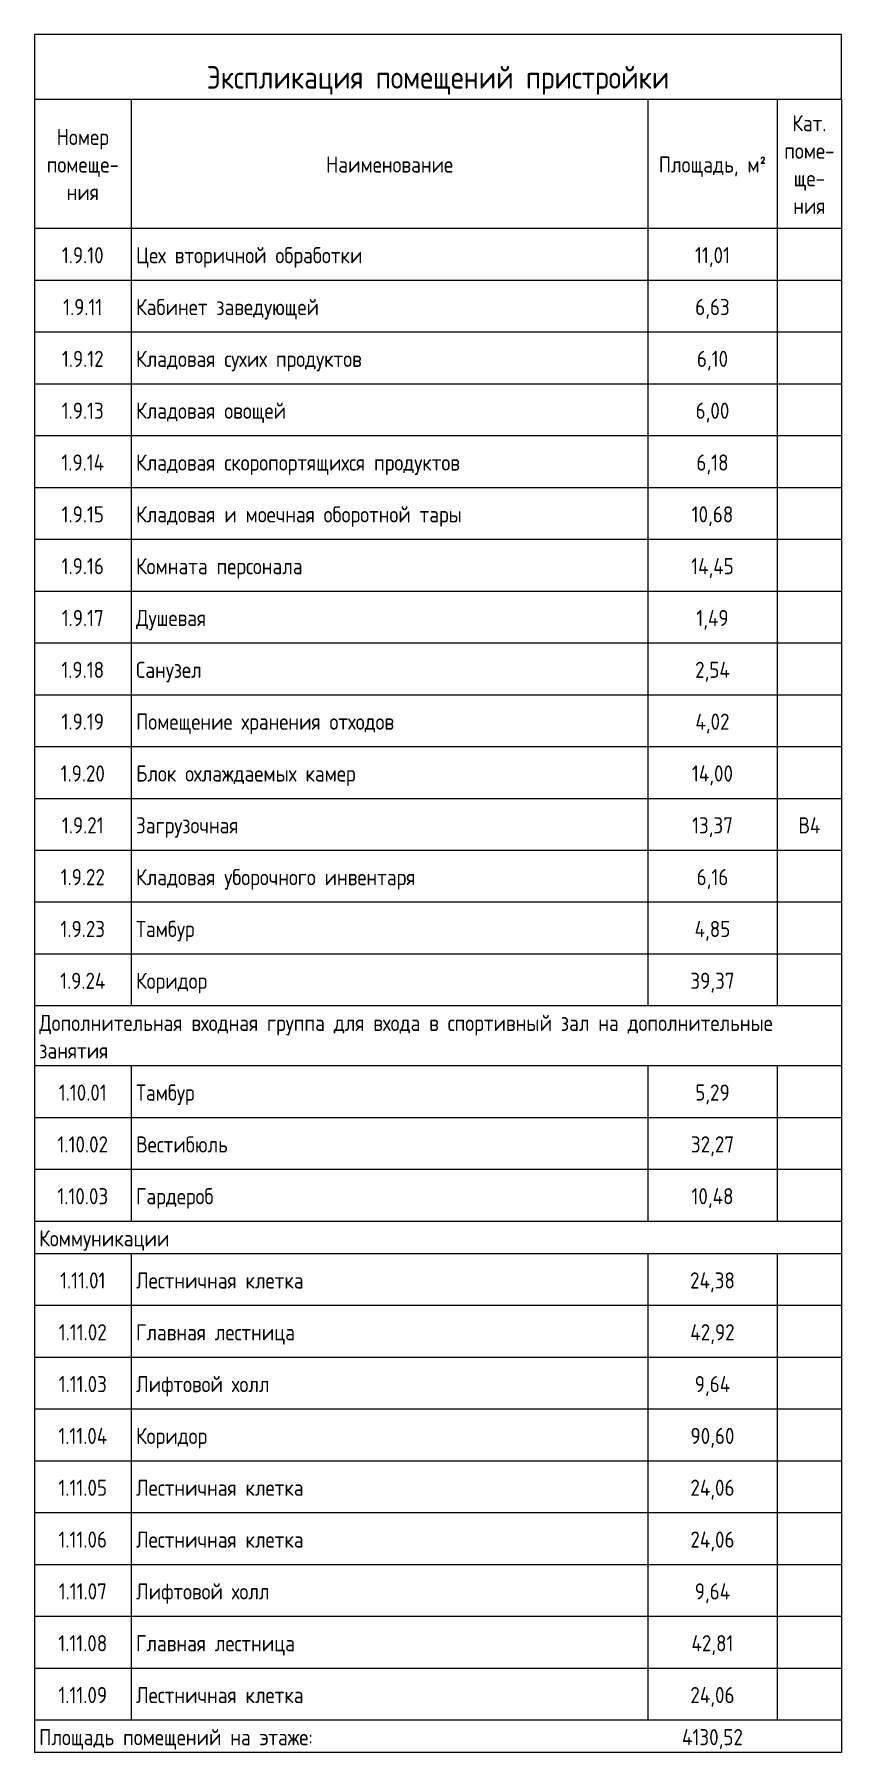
# Model space of a CAD drawing. Header units: millimetres. Extents: x -500089 to 1469082, y -290736 to 166440.
# Drawn here: x 1420580 to 1433080, y -61436 to -34852 of the extents above; entities that cross this region are included whole.
import ezdxf

# ---------------------------------------------------------------- set-up
doc = ezdxf.new("R2010")
doc.units = ezdxf.units.MM
doc.layers.add('Графика', color=7, linetype='Continuous', lineweight=0)
doc.layers.add('Линии', color=7, linetype='Continuous', lineweight=0)
doc.styles.add('GOST Common_7', font='', dxfattribs={"width": 0.9, "height": 3.5})
doc.styles.add('GOST Common_8', font='', dxfattribs={"width": 0.9, "height": 2.5})
doc.styles.get('GOST Common_7').set_extended_font_data('GOST Common')
doc.styles.get('GOST Common_8').set_extended_font_data('GOST Common')

msp = doc.modelspace()

# ---------------------------------------------------------------- linework, layer by layer
at = {"layer": 'Линии'}
for p, q in [((1420580.018, -34851.792), (1420580.018, -35851.792)), ((1433080.421, -34851.792), (1420580.018, -34851.792)), ((1433080.421, -35851.792), (1433080.421, -34851.792)), ((1420580.018, -35851.792), (1420580.018, -61435.694)), ((1420580.018, -35851.792), (1433080.421, -35851.792)), ((1422080.018, -35851.792), (1422080.018, -37856.394)), ((1430080.018, -35851.792), (1430080.018, -37856.394)), ((1432080.018, -35851.792), (1432080.018, -37856.394)), ((1433080.018, -35851.792), (1433080.018, -37856.394)), ((1433080.421, -35851.792), (1433080.421, -61435.694)), ((1422080.018, -37856.394), (1420580.018, -37856.394)), ((1430080.018, -37856.394), (1422080.018, -37856.394)), ((1422080.018, -37856.394), (1422080.018, -38658.235)), ((1432080.018, -37856.394), (1430080.018, -37856.394)), ((1430080.018, -37856.394), (1430080.018, -38658.235)), ((1433080.018, -37856.394), (1432080.018, -37856.394)), ((1432080.018, -37856.394), (1432080.018, -38658.235)), ((1433080.018, -37856.394), (1433080.018, -38658.235)), ((1422080.018, -38658.235), (1420580.018, -38658.235)), ((1430080.018, -38658.235), (1422080.018, -38658.235)), ((1422080.018, -38658.235), (1422080.018, -39460.075)), ((1432080.018, -38658.235), (1430080.018, -38658.235)), ((1430080.018, -38658.235), (1430080.018, -39460.075)), ((1433080.018, -38658.235), (1432080.018, -38658.235)), ((1432080.018, -38658.235), (1432080.018, -39460.075)), ((1433080.018, -38658.235), (1433080.018, -39460.075)), ((1422080.018, -39460.075), (1420580.018, -39460.075)), ((1430080.018, -39460.075), (1422080.018, -39460.075)), ((1422080.018, -39460.075), (1422080.018, -40261.916)), ((1432080.018, -39460.075), (1430080.018, -39460.075)), ((1430080.018, -39460.075), (1430080.018, -40261.916)), ((1433080.018, -39460.075), (1432080.018, -39460.075)), ((1432080.018, -39460.075), (1432080.018, -40261.916)), ((1433080.018, -39460.075), (1433080.018, -40261.916)), ((1422080.018, -40261.916), (1420580.018, -40261.916)), ((1430080.018, -40261.916), (1422080.018, -40261.916)), ((1422080.018, -40261.916), (1422080.018, -41063.757)), ((1432080.018, -40261.916), (1430080.018, -40261.916)), ((1430080.018, -40261.916), (1430080.018, -41063.757)), ((1433080.018, -40261.916), (1432080.018, -40261.916)), ((1432080.018, -40261.916), (1432080.018, -41063.757)), ((1433080.018, -40261.916), (1433080.018, -41063.757)), ((1422080.018, -41063.757), (1420580.018, -41063.757)), ((1430080.018, -41063.757), (1422080.018, -41063.757)), ((1422080.018, -41063.757), (1422080.018, -41865.597)), ((1432080.018, -41063.757), (1430080.018, -41063.757)), ((1430080.018, -41063.757), (1430080.018, -41865.597)), ((1433080.018, -41063.757), (1432080.018, -41063.757)), ((1432080.018, -41063.757), (1432080.018, -41865.597)), ((1433080.018, -41063.757), (1433080.018, -41865.597)), ((1422080.018, -41865.597), (1420580.018, -41865.597)), ((1430080.018, -41865.597), (1422080.018, -41865.597)), ((1422080.018, -41865.597), (1422080.018, -42667.438)), ((1432080.018, -41865.597), (1430080.018, -41865.597)), ((1430080.018, -41865.597), (1430080.018, -42667.438)), ((1433080.018, -41865.597), (1432080.018, -41865.597)), ((1432080.018, -41865.597), (1432080.018, -42667.438)), ((1433080.018, -41865.597), (1433080.018, -42667.438)), ((1422080.018, -42667.438), (1420580.018, -42667.438)), ((1430080.018, -42667.438), (1422080.018, -42667.438)), ((1422080.018, -42667.438), (1422080.018, -43469.279)), ((1432080.018, -42667.438), (1430080.018, -42667.438)), ((1430080.018, -42667.438), (1430080.018, -43469.279)), ((1433080.018, -42667.438), (1432080.018, -42667.438)), ((1432080.018, -42667.438), (1432080.018, -43469.279)), ((1433080.018, -42667.438), (1433080.018, -43469.279)), ((1422080.018, -43469.279), (1420580.018, -43469.279)), ((1430080.018, -43469.279), (1422080.018, -43469.279)), ((1422080.018, -43469.279), (1422080.018, -44271.119)), ((1432080.018, -43469.279), (1430080.018, -43469.279)), ((1430080.018, -43469.279), (1430080.018, -44271.119)), ((1433080.018, -43469.279), (1432080.018, -43469.279)), ((1432080.018, -43469.279), (1432080.018, -44271.119)), ((1433080.018, -43469.279), (1433080.018, -44271.119)), ((1422080.018, -44271.119), (1420580.018, -44271.119)), ((1430080.018, -44271.119), (1422080.018, -44271.119)), ((1422080.018, -44271.119), (1422080.018, -45072.96)), ((1432080.018, -44271.119), (1430080.018, -44271.119)), ((1430080.018, -44271.119), (1430080.018, -45072.96)), ((1433080.018, -44271.119), (1432080.018, -44271.119)), ((1432080.018, -44271.119), (1432080.018, -45072.96)), ((1433080.018, -44271.119), (1433080.018, -45072.96)), ((1422080.018, -45072.96), (1420580.018, -45072.96)), ((1430080.018, -45072.96), (1422080.018, -45072.96)), ((1422080.018, -45072.96), (1422080.018, -45874.801)), ((1432080.018, -45072.96), (1430080.018, -45072.96)), ((1430080.018, -45072.96), (1430080.018, -45874.801)), ((1433080.018, -45072.96), (1432080.018, -45072.96)), ((1432080.018, -45072.96), (1432080.018, -45874.801)), ((1433080.018, -45072.96), (1433080.018, -45874.801)), ((1422080.018, -45874.801), (1420580.018, -45874.801)), ((1430080.018, -45874.801), (1422080.018, -45874.801)), ((1422080.018, -45874.801), (1422080.018, -46676.642)), ((1432080.018, -45874.801), (1430080.018, -45874.801)), ((1430080.018, -45874.801), (1430080.018, -46676.642)), ((1433080.018, -45874.801), (1432080.018, -45874.801)), ((1432080.018, -45874.801), (1432080.018, -46676.642)), ((1433080.018, -45874.801), (1433080.018, -46676.642)), ((1422080.018, -46676.642), (1420580.018, -46676.642)), ((1430080.018, -46676.642), (1422080.018, -46676.642)), ((1422080.018, -46676.642), (1422080.018, -47478.482)), ((1432080.018, -46676.642), (1430080.018, -46676.642)), ((1430080.018, -46676.642), (1430080.018, -47478.482)), ((1433080.018, -46676.642), (1432080.018, -46676.642)), ((1432080.018, -46676.642), (1432080.018, -47478.482)), ((1433080.018, -46676.642), (1433080.018, -47478.482)), ((1422080.018, -47478.482), (1420580.018, -47478.482)), ((1430080.018, -47478.482), (1422080.018, -47478.482)), ((1422080.018, -47478.482), (1422080.018, -48280.323)), ((1432080.018, -47478.482), (1430080.018, -47478.482)), ((1430080.018, -47478.482), (1430080.018, -48280.323)), ((1433080.018, -47478.482), (1432080.018, -47478.482)), ((1432080.018, -47478.482), (1432080.018, -48280.323)), ((1433080.018, -47478.482), (1433080.018, -48280.323)), ((1422080.018, -48280.323), (1420580.018, -48280.323)), ((1430080.018, -48280.323), (1422080.018, -48280.323)), ((1422080.018, -48280.323), (1422080.018, -49082.164)), ((1432080.018, -48280.323), (1430080.018, -48280.323)), ((1430080.018, -48280.323), (1430080.018, -49082.164)), ((1433080.018, -48280.323), (1432080.018, -48280.323)), ((1432080.018, -48280.323), (1432080.018, -49082.164)), ((1433080.018, -48280.323), (1433080.018, -49082.164)), ((1422080.018, -49082.164), (1420580.018, -49082.164)), ((1430080.018, -49082.164), (1422080.018, -49082.164)), ((1422080.018, -49082.164), (1422080.018, -49884.004)), ((1432080.018, -49082.164), (1430080.018, -49082.164)), ((1430080.018, -49082.164), (1430080.018, -49884.004)), ((1433080.018, -49082.164), (1432080.018, -49082.164)), ((1432080.018, -49082.164), (1432080.018, -49884.004)), ((1433080.018, -49082.164), (1433080.018, -49884.004)), ((1422080.018, -49884.004), (1420580.018, -49884.004)), ((1430080.018, -49884.004), (1422080.018, -49884.004)), ((1432080.018, -49884.004), (1430080.018, -49884.004)), ((1433080.018, -49884.004), (1432080.018, -49884.004)), ((1433080.421, -49884.004), (1433080.018, -49884.004)), ((1422080.018, -50811.305), (1420580.018, -50811.305)), ((1430080.018, -50811.305), (1422080.018, -50811.305)), ((1422080.018, -50811.305), (1422080.018, -51613.146)), ((1432080.018, -50811.305), (1430080.018, -50811.305)), ((1430080.018, -50811.305), (1430080.018, -51613.146)), ((1433080.018, -50811.305), (1432080.018, -50811.305)), ((1432080.018, -50811.305), (1432080.018, -51613.146)), ((1433080.018, -50811.305), (1433080.018, -51613.146)), ((1422080.018, -51613.146), (1420580.018, -51613.146)), ((1430080.018, -51613.146), (1422080.018, -51613.146)), ((1422080.018, -51613.146), (1422080.018, -52414.986)), ((1432080.018, -51613.146), (1430080.018, -51613.146)), ((1430080.018, -51613.146), (1430080.018, -52414.986)), ((1433080.018, -51613.146), (1432080.018, -51613.146)), ((1432080.018, -51613.146), (1432080.018, -52414.986)), ((1433080.018, -51613.146), (1433080.018, -52414.986)), ((1422080.018, -52414.986), (1420580.018, -52414.986)), ((1430080.018, -52414.986), (1422080.018, -52414.986)), ((1422080.018, -52414.986), (1422080.018, -53216.827)), ((1432080.018, -52414.986), (1430080.018, -52414.986)), ((1430080.018, -52414.986), (1430080.018, -53216.827)), ((1433080.018, -52414.986), (1432080.018, -52414.986)), ((1432080.018, -52414.986), (1432080.018, -53216.827)), ((1433080.018, -52414.986), (1433080.018, -53216.827)), ((1422080.018, -53216.827), (1420580.018, -53216.827)), ((1430080.018, -53216.827), (1422080.018, -53216.827)), ((1432080.018, -53216.827), (1430080.018, -53216.827)), ((1433080.018, -53216.827), (1432080.018, -53216.827)), ((1433080.421, -53216.827), (1433080.018, -53216.827)), ((1422080.018, -53717.978), (1420580.018, -53717.978)), ((1430080.018, -53717.978), (1422080.018, -53717.978)), ((1422080.018, -53717.978), (1422080.018, -54519.818)), ((1432080.018, -53717.978), (1430080.018, -53717.978)), ((1430080.018, -53717.978), (1430080.018, -54519.818)), ((1433080.018, -53717.978), (1432080.018, -53717.978)), ((1432080.018, -53717.978), (1432080.018, -54519.818)), ((1433080.018, -53717.978), (1433080.018, -54519.818)), ((1422080.018, -54519.818), (1420580.018, -54519.818)), ((1430080.018, -54519.818), (1422080.018, -54519.818)), ((1422080.018, -54519.818), (1422080.018, -55321.659)), ((1432080.018, -54519.818), (1430080.018, -54519.818)), ((1430080.018, -54519.818), (1430080.018, -55321.659)), ((1433080.018, -54519.818), (1432080.018, -54519.818)), ((1432080.018, -54519.818), (1432080.018, -55321.659)), ((1433080.018, -54519.818), (1433080.018, -55321.659)), ((1422080.018, -55321.659), (1420580.018, -55321.659)), ((1430080.018, -55321.659), (1422080.018, -55321.659)), ((1422080.018, -55321.659), (1422080.018, -56123.5)), ((1432080.018, -55321.659), (1430080.018, -55321.659)), ((1430080.018, -55321.659), (1430080.018, -56123.5)), ((1433080.018, -55321.659), (1432080.018, -55321.659)), ((1432080.018, -55321.659), (1432080.018, -56123.5)), ((1433080.018, -55321.659), (1433080.018, -56123.5)), ((1422080.018, -56123.5), (1420580.018, -56123.5)), ((1430080.018, -56123.5), (1422080.018, -56123.5)), ((1422080.018, -56123.5), (1422080.018, -56925.34)), ((1432080.018, -56123.5), (1430080.018, -56123.5)), ((1430080.018, -56123.5), (1430080.018, -56925.34)), ((1433080.018, -56123.5), (1432080.018, -56123.5)), ((1432080.018, -56123.5), (1432080.018, -56925.34)), ((1433080.018, -56123.5), (1433080.018, -56925.34)), ((1422080.018, -56925.34), (1420580.018, -56925.34)), ((1430080.018, -56925.34), (1422080.018, -56925.34)), ((1422080.018, -56925.34), (1422080.018, -57727.181)), ((1432080.018, -56925.34), (1430080.018, -56925.34)), ((1430080.018, -56925.34), (1430080.018, -57727.181)), ((1433080.018, -56925.34), (1432080.018, -56925.34)), ((1432080.018, -56925.34), (1432080.018, -57727.181)), ((1433080.018, -56925.34), (1433080.018, -57727.181)), ((1422080.018, -57727.181), (1420580.018, -57727.181)), ((1430080.018, -57727.181), (1422080.018, -57727.181)), ((1422080.018, -57727.181), (1422080.018, -58529.022)), ((1432080.018, -57727.181), (1430080.018, -57727.181)), ((1430080.018, -57727.181), (1430080.018, -58529.022)), ((1433080.018, -57727.181), (1432080.018, -57727.181)), ((1432080.018, -57727.181), (1432080.018, -58529.022)), ((1433080.018, -57727.181), (1433080.018, -58529.022)), ((1422080.018, -58529.022), (1420580.018, -58529.022)), ((1430080.018, -58529.022), (1422080.018, -58529.022)), ((1422080.018, -58529.022), (1422080.018, -59330.862)), ((1432080.018, -58529.022), (1430080.018, -58529.022)), ((1430080.018, -58529.022), (1430080.018, -59330.862)), ((1433080.018, -58529.022), (1432080.018, -58529.022)), ((1432080.018, -58529.022), (1432080.018, -59330.862)), ((1433080.018, -58529.022), (1433080.018, -59330.862)), ((1422080.018, -59330.862), (1420580.018, -59330.862)), ((1430080.018, -59330.862), (1422080.018, -59330.862)), ((1422080.018, -59330.862), (1422080.018, -60132.703)), ((1432080.018, -59330.862), (1430080.018, -59330.862)), ((1430080.018, -59330.862), (1430080.018, -60132.703)), ((1433080.018, -59330.862), (1432080.018, -59330.862)), ((1432080.018, -59330.862), (1432080.018, -60132.703)), ((1433080.018, -59330.862), (1433080.018, -60132.703)), ((1422080.018, -60132.703), (1420580.018, -60132.703)), ((1430080.018, -60132.703), (1422080.018, -60132.703)), ((1422080.018, -60132.703), (1422080.018, -60934.544)), ((1432080.018, -60132.703), (1430080.018, -60132.703)), ((1430080.018, -60132.703), (1430080.018, -60934.544)), ((1433080.018, -60132.703), (1432080.018, -60132.703)), ((1432080.018, -60132.703), (1432080.018, -60934.544)), ((1433080.018, -60132.703), (1433080.018, -60934.544)), ((1422080.018, -60934.544), (1420580.018, -60934.544)), ((1430080.018, -60934.544), (1422080.018, -60934.544)), ((1432080.018, -60934.544), (1430080.018, -60934.544)), ((1433080.018, -60934.544), (1432080.018, -60934.544)), ((1433080.421, -60934.544), (1433080.018, -60934.544)), ((1433080.421, -61435.694), (1420580.018, -61435.694))]:
    msp.add_line(p, q, dxfattribs=at)

# ---------------------------------------------------------------- texts
at = {"layer": 'Графика', "line_spacing_factor": 1.022761}
for s, insert, char_height, width, attachment_point, style in [('Экспликация помещений пристройки', (1426830.219, -35341.902), 350, 8392.20693, 2, 'GOST Common_7'), ('Кат.\\Pпоме-\\Pще-\\Pния', (1432580.018, -36101.236), 250, 962.44692, 2, 'GOST Common_8'), ('Номер\\Pпомеще-\\Pния', (1421330.018, -36314.311), 250, 1418.02524, 2, 'GOST Common_8'), ('Наименование', (1426080.018, -36740.461), 250, 2353.31849, 2, 'GOST Common_8'), ('Площадь, м\\fGOST Common|b0|i0|c238|p34|;\\W.9;²', (1431080.018, -36740.461), 250, 2009.37194, 2, 'GOST Common_8'), ('1.9.10', (1421330.018, -38143.683), 250, 808.5761, 2, 'GOST Common_8'), ('Цех вторичной обработки', (1422155.018, -38143.683), 250, 4305.366, 1, 'GOST Common_8'), ('11,01', (1431080.018, -38143.683), 250, 687.8931, 2, 'GOST Common_8'), ('1.9.11', (1421330.018, -38945.523), 250, 757.28582, 2, 'GOST Common_8'), ('Кабинет заведующей', (1422155.018, -38945.523), 250, 3520.9265, 1, 'GOST Common_8'), ('6,63', (1431080.018, -38945.523), 250, 654.70527, 2, 'GOST Common_8'), ('1.9.12', (1421330.018, -39747.364), 250, 808.5761, 2, 'GOST Common_8'), ('Кладовая сухих продуктов', (1422155.018, -39747.364), 250, 4413.9807, 1, 'GOST Common_8'), ('6,10', (1431080.018, -39747.364), 250, 603.415, 2, 'GOST Common_8'), ('1.9.13', (1421330.018, -40549.205), 250, 808.5761, 2, 'GOST Common_8'), ('Кладовая овощей', (1422155.018, -40549.205), 250, 2875.27246, 1, 'GOST Common_8'), ('6,00', (1431080.018, -40549.205), 250, 654.70527, 2, 'GOST Common_8'), ('1.9.14', (1421330.018, -41351.045), 250, 835.72977, 2, 'GOST Common_8'), ('Кладовая скоропортящихся продуктов', (1422155.018, -41351.045), 250, 6396.19896, 1, 'GOST Common_8'), ('6,18', (1431080.018, -41351.045), 250, 603.415, 2, 'GOST Common_8'), ('1.9.15', (1421330.018, -42152.886), 250, 808.5761, 2, 'GOST Common_8'), ('Кладовая и моечная оборотной тары', (1422155.018, -42152.886), 250, 6097.50854, 1, 'GOST Common_8'), ('10,68', (1431080.018, -42152.886), 250, 790.47365, 2, 'GOST Common_8'), ('1.9.16', (1421330.018, -42954.727), 250, 808.5761, 2, 'GOST Common_8'), ('Комната персонала', (1422155.018, -42954.727), 250, 3279.5605, 1, 'GOST Common_8'), ('14,45', (1431080.018, -42954.727), 250, 844.78099, 2, 'GOST Common_8'), ('1.9.17', (1421330.018, -43756.567), 250, 808.5761, 2, 'GOST Common_8'), ('Душевая', (1422155.018, -43756.567), 250, 1445.17892, 1, 'GOST Common_8'), ('1,49', (1431080.018, -43756.567), 250, 630.56867, 2, 'GOST Common_8'), ('1.9.18', (1421330.018, -44558.408), 250, 808.5761, 2, 'GOST Common_8'), ('Санузел', (1422155.018, -44558.408), 250, 1324.49592, 1, 'GOST Common_8'), ('2,54', (1431080.018, -44558.408), 250, 681.85895, 2, 'GOST Common_8'), ('1.9.19', (1421330.018, -45360.249), 250, 808.5761, 2, 'GOST Common_8'), ('Помещение хранения отходов', (1422155.018, -45360.249), 250, 4893.69562, 1, 'GOST Common_8'), ('4,02', (1431080.018, -45360.249), 250, 681.85895, 2, 'GOST Common_8'), ('1.9.20', (1421330.018, -46162.089), 250, 859.86637, 2, 'GOST Common_8'), ('Блок охлаждаемых камер', (1422155.018, -46162.089), 250, 4172.6147, 1, 'GOST Common_8'), ('14,00', (1431080.018, -46162.089), 250, 817.62732, 2, 'GOST Common_8'), ('1.9.21', (1421330.018, -46963.93), 250, 808.5761, 2, 'GOST Common_8'), ('Загрузочная', (1422155.018, -46963.93), 250, 2114.96956, 1, 'GOST Common_8'), ('13,37', (1431080.018, -46963.93), 250, 790.47365, 2, 'GOST Common_8'), ('В4', (1432580.018, -46963.93), 250, 428.42465, 2, 'GOST Common_8'), ('1.9.22', (1421330.018, -47765.771), 250, 859.86637, 2, 'GOST Common_8'), ('Кладовая уборочного инвентаря', (1422155.018, -47765.771), 250, 5400.56422, 1, 'GOST Common_8'), ('6,16', (1431080.018, -47765.771), 250, 603.415, 2, 'GOST Common_8'), ('1.9.23', (1421330.018, -48567.611), 250, 859.86637, 2, 'GOST Common_8'), ('Тамбур', (1422155.018, -48567.611), 250, 1203.81292, 1, 'GOST Common_8'), ('4,85', (1431080.018, -48567.611), 250, 681.85895, 2, 'GOST Common_8'), ('1.9.24', (1421330.018, -49369.452), 250, 887.02004, 2, 'GOST Common_8'), ('Коридор', (1422155.018, -49369.452), 250, 1336.56422, 1, 'GOST Common_8'), ('39,37', (1431080.018, -49369.452), 250, 841.76392, 2, 'GOST Common_8'), ('Дополнительная входная группа для входа в спортивный зал на дополнительные\\Pзанятия', (1420655.018, -50020.948), 250, 13398.82999, 1, 'GOST Common_8'), ('1.10.01', (1421330.018, -51098.594), 250, 944.34447, 2, 'GOST Common_8'), ('Тамбур', (1422155.018, -51098.594), 250, 1203.81292, 1, 'GOST Common_8'), ('5,29', (1431080.018, -51098.594), 250, 654.70527, 2, 'GOST Common_8'), ('1.10.02', (1421330.018, -51900.434), 250, 995.63474, 2, 'GOST Common_8'), ('Вестибюль', (1422155.018, -51900.434), 250, 1783.09131, 1, 'GOST Common_8'), ('32,27', (1431080.018, -51900.434), 250, 841.76392, 2, 'GOST Common_8'), ('1.10.03', (1421330.018, -52702.275), 250, 995.63474, 2, 'GOST Common_8'), ('Гардероб', (1422155.018, -52702.275), 250, 1523.62287, 1, 'GOST Common_8'), ('10,48', (1431080.018, -52702.275), 250, 817.62732, 2, 'GOST Common_8'), ('Коммуникации', (1420655.018, -53353.77), 250, 2380.47216, 1, 'GOST Common_8'), ('1.11.01', (1421330.018, -54005.266), 250, 893.05419, 2, 'GOST Common_8'), ('Лестничная клетка', (1422155.018, -54005.266), 250, 3252.40683, 1, 'GOST Common_8'), ('24,38', (1431080.018, -54005.266), 250, 868.91759, 2, 'GOST Common_8'), ('1.11.02', (1421330.018, -54807.107), 250, 944.34447, 2, 'GOST Common_8'), ('Главная лестница', (1422155.018, -54807.107), 250, 3038.19451, 1, 'GOST Common_8'), ('42,92', (1431080.018, -54807.107), 250, 868.91759, 2, 'GOST Common_8'), ('1.11.03', (1421330.018, -55608.947), 250, 944.34447, 2, 'GOST Common_8'), ('Лифтовой холл', (1422155.018, -55608.947), 250, 2474.00148, 1, 'GOST Common_8'), ('9,64', (1431080.018, -55608.947), 250, 681.85895, 2, 'GOST Common_8'), ('1.11.04', (1421330.018, -56410.788), 250, 971.49814, 2, 'GOST Common_8'), ('Коридор', (1422155.018, -56410.788), 250, 1336.56422, 1, 'GOST Common_8'), ('90,60', (1431080.018, -56410.788), 250, 841.76392, 2, 'GOST Common_8'), ('1.11.05', (1421330.018, -57212.629), 250, 944.34447, 2, 'GOST Common_8'), ('Лестничная клетка', (1422155.018, -57212.629), 250, 3252.40683, 1, 'GOST Common_8'), ('24,06', (1431080.018, -57212.629), 250, 868.91759, 2, 'GOST Common_8'), ('1.11.06', (1421330.018, -58014.469), 250, 944.34447, 2, 'GOST Common_8'), ('Лестничная клетка', (1422155.018, -58014.469), 250, 3252.40683, 1, 'GOST Common_8'), ('24,06', (1431080.018, -58014.469), 250, 868.91759, 2, 'GOST Common_8'), ('1.11.07', (1421330.018, -58816.31), 250, 944.34447, 2, 'GOST Common_8'), ('Лифтовой холл', (1422155.018, -58816.31), 250, 2474.00148, 1, 'GOST Common_8'), ('9,64', (1431080.018, -58816.31), 250, 681.85895, 2, 'GOST Common_8'), ('1.11.08', (1421330.018, -59618.151), 250, 944.34447, 2, 'GOST Common_8'), ('Главная лестница', (1422155.018, -59618.151), 250, 3038.19451, 1, 'GOST Common_8'), ('42,81', (1431080.018, -59618.151), 250, 817.62732, 2, 'GOST Common_8'), ('1.11.09', (1421330.018, -60419.991), 250, 944.34447, 2, 'GOST Common_8'), ('Лестничная клетка', (1422155.018, -60419.991), 250, 3252.40683, 1, 'GOST Common_8'), ('24,06', (1431080.018, -60419.991), 250, 868.91759, 2, 'GOST Common_8'), ('Площадь помещений на этаже:', (1420655.018, -61071.487), 250, 5071.70304, 1, 'GOST Common_8'), ('4130,52', (1431080.018, -61071.487), 250, 1191.74462, 2, 'GOST Common_8')]:
    msp.add_mtext(s, dxfattribs=dict(at, insert=insert, char_height=char_height, width=width, attachment_point=attachment_point, style=style))

doc.saveas('drawing.dxf')
